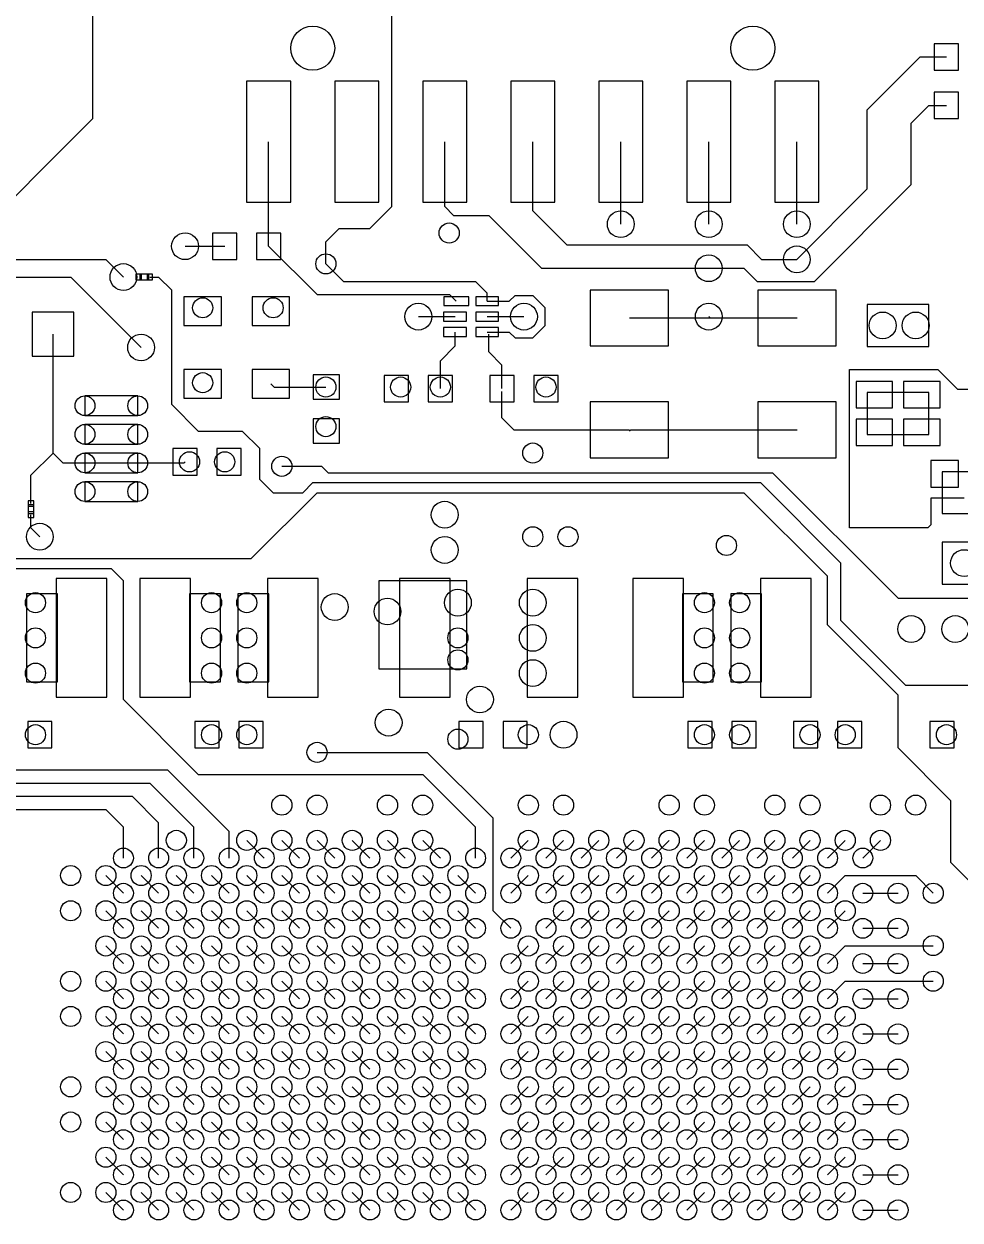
# Model space of a CAD drawing. Extents: x 1 to 15.9, y 0.4 to 4.
# Drawn here: x 3.179 to 4.016, y 2.011 to 3.081 of the extents above; entities that cross this region are included whole.
import ezdxf

# ---------------------------------------------------------------- set-up
doc = ezdxf.new("R2010")
doc.units = 0
doc.layers.get('0').update_dxf_attribs({"linetype": 'CONTINUOUS'})
doc.layers.add('gtl', color=1, linetype='CONTINUOUS')

# ---------------------------------------------------------------- blocks, each defined once
blk = doc.blocks.new('D15')
blk.add_lwpolyline([(-0.01085, -0.0118), (0.01085, -0.0118), (0.01085, 0.0118), (-0.01085, 0.0118)], close=True)
blk = doc.blocks.new('D18')
blk.add_lwpolyline([(-0.0118, -0.01085), (0.0118, -0.01085), (0.0118, 0.01085), (-0.0118, 0.01085)], close=True)
blk = doc.blocks.new('D19')
blk.add_lwpolyline([(-0.0197, -0.0187), (0.0197, -0.0187), (0.0197, 0.0187), (-0.0197, 0.0187)], close=True)
blk = doc.blocks.new('D20')
blk.add_lwpolyline([(-0.02755, -0.0187), (0.02755, -0.0187), (0.02755, 0.0187), (-0.02755, 0.0187)], close=True)
blk = doc.blocks.new('D29')
blk.add_lwpolyline([(-0.02265, -0.05315), (0.02265, -0.05315), (0.02265, 0.05315), (-0.02265, 0.05315)], close=True)
blk = doc.blocks.new('D30')
blk.add_lwpolyline([(0.0236, 0.0088), (-0.0236, 0.0088), (-0.0236, -0.0088), (0.0236, -0.0088)], close=True)
for centre in [(-0.0236, 0), (0.0236, 0)]:
    blk.add_circle(centre, 0.00885)
blk = doc.blocks.new('D31')
blk.add_lwpolyline([(-0.0112, -0.00395), (0.0112, -0.00395), (0.0112, 0.00395), (-0.0112, 0.00395)], close=True)
blk = doc.blocks.new('D32')
blk.add_lwpolyline([(-0.01025, -0.00395), (0.01025, -0.00395), (0.01025, 0.00395), (-0.01025, 0.00395)], close=True)
blk = doc.blocks.new('D33')
blk.add_lwpolyline([(-0.0187, -0.0197), (0.0187, -0.0197), (0.0187, 0.0197), (-0.0187, 0.0197)], close=True)
blk = doc.blocks.new('D55')
blk.add_lwpolyline([(-0.0197, -0.05415), (0.0197, -0.05415), (0.0197, 0.05415), (-0.0197, 0.05415)], close=True)
blk = doc.blocks.new('D57')
blk.add_lwpolyline([(-0.03505, -0.025), (0.03505, -0.025), (0.03505, 0.025), (-0.03505, 0.025)], close=True)
blk = doc.blocks.new('D58')
blk.add_lwpolyline([(-0.01675, -0.0128), (0.01675, -0.0128), (0.01675, 0.0128), (-0.01675, 0.0128)], close=True)
blk = doc.blocks.new('D59')
blk.add_circle((0, 0), 0.00885)
blk = doc.blocks.new('D69')
blk.add_lwpolyline([(-0.0025, -0.0025), (0.0025, -0.0025), (0.0025, 0.0025), (-0.0025, 0.0025)], close=True)
blk = doc.blocks.new('D70')
blk.add_lwpolyline([(-0.0025, -0.0025), (0.0025, -0.0025), (0.0025, 0.0025), (-0.0025, 0.0025)], close=True)
blk = doc.blocks.new('D88')
blk.add_lwpolyline([(-0.0138, -0.03935), (0.0138, -0.03935), (0.0138, 0.03935), (-0.0138, 0.03935)], close=True)
blk = doc.blocks.new('D89')
blk.add_lwpolyline([(-0.0138, -0.03935), (0.0138, -0.03935), (0.0138, 0.03935), (-0.0138, 0.03935)], close=True)
blk = doc.blocks.new('D90')
blk.add_lwpolyline([(-0.03935, -0.03935), (0.03935, -0.03935), (0.03935, 0.03935), (-0.03935, 0.03935)], close=True)
blk = doc.blocks.new('D107')
blk.add_lwpolyline([(-0.00395, -0.0025), (0.00395, -0.0025), (0.00395, 0.0025), (-0.00395, 0.0025)], close=True)
blk = doc.blocks.new('D108')
blk.add_lwpolyline([(-0.0025, -0.00395), (0.0025, -0.00395), (0.0025, 0.00395), (-0.0025, 0.00395)], close=True)
blk = doc.blocks.new('D114')
blk.add_circle((0, 0), 0.0197)
blk = doc.blocks.new('D120')
blk.add_circle((0, 0), 0.012)
blk = doc.blocks.new('D121')
blk.add_circle((0, 0), 0.009)

msp = doc.modelspace()

# ---------------------------------------------------------------- linework, layer by layer
at = {"layer": 'gtl', "color": 1}
for points in [[(2.7795, 2.8819), (3.126, 2.8819), (3.2402, 2.9961), (3.2402, 3.149), (3.3746, 3.2835), (3.4409, 3.2835), (3.5079, 3.2165)], [(3.5079, 2.9173), (3.5079, 3.2165)], [(3.8701, 2.8701), (3.9331, 2.9331), (3.9331, 3.0039), (3.9803, 3.0512)], [(3.9803, 3.0512), (4.0039, 3.0512)], [(3.7913, 2.8622), (3.8228, 2.8622), (3.8346, 2.8504), (3.8858, 2.8504), (3.9724, 2.937), (3.9724, 2.9921), (3.9882, 3.0079), (4.0039, 3.0079)], [(3.3976, 2.8819), (3.3976, 2.9754)], [(3.5551, 2.9173), (3.5551, 2.9754)], [(3.6339, 2.9134), (3.6339, 2.9754)], [(3.7126, 2.9016), (3.7126, 2.9754)], [(3.7913, 2.9016), (3.7913, 2.9754)], [(3.8701, 2.9016), (3.8701, 2.9754)], [(3.4882, 2.8976), (3.5079, 2.9173)], [(3.5551, 2.9173), (3.563, 2.9094)], [(3.6339, 2.9134), (3.6642, 2.8831)], [(3.563, 2.9094), (3.5945, 2.9094)], [(3.5945, 2.9094), (3.6417, 2.8622)], [(3.4488, 2.8858), (3.4606, 2.8976)], [(3.4606, 2.8976), (3.4882, 2.8976)], [(3.3228, 2.8819), (3.3583, 2.8819)], [(3.3976, 2.8819), (3.3976, 2.8819)], [(3.3976, 2.8819), (3.4409, 2.8386)], [(3.4488, 2.8661), (3.4488, 2.8858)], [(3.6642, 2.8831), (3.8256, 2.8831)], [(3.8256, 2.8831), (3.8386, 2.8701), (3.8701, 2.8701)], [(3.0787, 2.8701), (3.252, 2.8701)], [(3.252, 2.8701), (3.2677, 2.8543)], [(3.4488, 2.8661), (3.4646, 2.8504)], [(3.6417, 2.8622), (3.7913, 2.8622)], [(3.0951, 2.8543), (3.2205, 2.8543)], [(3.2205, 2.8543), (3.2835, 2.7913)], [(3.2913, 2.8543), (3.2992, 2.8543)], [(3.2992, 2.8543), (3.311, 2.8425)], [(3.4646, 2.8504), (3.5827, 2.8504)], [(3.5827, 2.8504), (3.5931, 2.84)], [(3.311, 2.7402), (3.311, 2.8425)], [(3.4409, 2.8386), (3.5594, 2.8386)], [(3.5594, 2.8386), (3.5654, 2.8327)], [(3.5931, 2.8327), (3.5931, 2.84)], [(3.6129, 2.8327), (3.6181, 2.8379)], [(3.6181, 2.8379), (3.6339, 2.8379)], [(3.6339, 2.8379), (3.645, 2.8268)], [(3.5931, 2.8327), (3.6129, 2.8327)], [(3.5931, 2.8051), (3.6129, 2.8051), (3.6181, 2.7999), (3.6339, 2.7999), (3.645, 2.811), (3.645, 2.8268)], [(3.5315, 2.8189), (3.5644, 2.8189)], [(3.5931, 2.8189), (3.626, 2.8189)], [(3.7203, 2.8177), (3.7925, 2.8177)], [(3.7913, 2.8189), (3.7925, 2.8177)], [(3.7925, 2.8177), (3.8703, 2.8177)], [(3.5512, 2.7795), (3.5644, 2.7927), (3.5644, 2.8051)], [(3.2047, 2.6969), (3.2047, 2.8031)], [(3.5945, 2.7874), (3.5945, 2.8031)], [(3.5945, 2.7874), (3.6063, 2.7756)], [(3.5512, 2.7559), (3.5512, 2.7795)], [(3.6063, 2.7545), (3.6063, 2.7756)], [(4.0197, 2.6564), (3.99, 2.6564), (3.99, 2.6327), (3.99, 2.6327), (3.99, 2.6327), (3.9872, 2.6299), (3.9173, 2.6299), (3.9173, 2.7717), (3.9961, 2.7717), (4.0138, 2.7539)], [(3.9556, 2.761), (3.9231, 2.761), (3.9231, 2.7373), (3.9556, 2.7373), (3.9556, 2.761)], [(3.9982, 2.761), (3.9656, 2.761), (3.9656, 2.7373), (3.9982, 2.7373), (3.9982, 2.761)], [(3.3996, 2.7589), (3.4026, 2.7559)], [(3.4026, 2.7559), (3.4488, 2.7559)], [(3.5512, 2.7545), (3.5512, 2.7559)], [(3.6063, 2.7283), (3.6063, 2.752)], [(4.0138, 2.7539), (4.0244, 2.7539)], [(3.311, 2.7402), (3.3346, 2.7165), (3.374, 2.7165), (3.3898, 2.7008)], [(3.6063, 2.7283), (3.6169, 2.7177)], [(3.9556, 2.7273), (3.9231, 2.7273), (3.9231, 2.7036), (3.9556, 2.7036), (3.9556, 2.7273)], [(3.9982, 2.7273), (3.9656, 2.7273), (3.9656, 2.7036), (3.9982, 2.7036), (3.9982, 2.7273)], [(3.6169, 2.7177), (3.7203, 2.7177)], [(3.7205, 2.7165), (3.7217, 2.7177)], [(3.7217, 2.7177), (3.8703, 2.7177)], [(3.185, 2.6772), (3.2047, 2.6969)], [(3.2047, 2.6969), (3.2136, 2.688), (3.2569, 2.688)], [(3.3898, 2.6732), (3.3898, 2.7008)], [(3.2569, 2.688), (3.3219, 2.688)], [(3.3219, 2.688), (3.3228, 2.689)], [(4.0147, 2.6901), (3.99, 2.6901), (3.99, 2.6664), (4.0147, 2.6664), (4.0147, 2.6901)], [(3.185, 2.6614), (3.185, 2.6772)], [(3.4094, 2.685), (3.4449, 2.685)], [(3.4449, 2.685), (3.4508, 2.6792)], [(3.4508, 2.6792), (3.8484, 2.6792)], [(3.8484, 2.6792), (3.9606, 2.5669)], [(3.3898, 2.6732), (3.4016, 2.6614)], [(3.4282, 2.6614), (3.4372, 2.6704)], [(3.4372, 2.6704), (3.8375, 2.6704)], [(3.8375, 2.6704), (3.9094, 2.5984)], [(3.185, 2.6517), (3.185, 2.6614)], [(3.3819, 2.6024), (3.4409, 2.6614)], [(3.4016, 2.6614), (3.4282, 2.6614)], [(3.4409, 2.6614), (3.8228, 2.6614)], [(3.8228, 2.6614), (3.8976, 2.5866)], [(3.9606, 2.5669), (4.0551, 2.5669), (4.0846, 2.5965), (4.0846, 2.6554)], [(3.185, 2.6299), (3.185, 2.6417)], [(3.185, 2.6299), (3.1929, 2.622)], [(3.0551, 2.6024), (3.3819, 2.6024)], [(3.0442, 2.5936), (3.2568, 2.5936)], [(3.2568, 2.5936), (3.2677, 2.5827)], [(3.9094, 2.5472), (3.9094, 2.5984)], [(3.2677, 2.4764), (3.2677, 2.5827)], [(3.8976, 2.5433), (3.8976, 2.5866)], [(3.9094, 2.5472), (3.9674, 2.4893), (4.1862, 2.4893), (4.1968, 2.5)], [(3.8976, 2.5433), (3.9606, 2.4803)], [(3.2677, 2.4764), (3.3346, 2.4094)], [(3.9606, 2.4331), (3.9606, 2.4803)], [(3.0551, 2.4488), (3.1024, 2.4016), (3.2913, 2.4016)], [(3.4409, 2.4291), (3.5394, 2.4291)], [(3.5394, 2.4291), (3.5984, 2.3701)], [(3.9606, 2.4331), (4.0079, 2.3858)], [(3.1063, 2.4134), (3.3071, 2.4134)], [(3.3071, 2.4134), (3.3622, 2.3583)], [(3.3346, 2.4094), (3.5354, 2.4094)], [(3.5354, 2.4094), (3.5827, 2.3622)], [(3.2913, 2.4016), (3.3307, 2.3622)], [(3.0984, 2.3898), (3.2756, 2.3898)], [(3.2756, 2.3898), (3.2992, 2.3661)], [(3.0945, 2.378), (3.252, 2.378)], [(3.252, 2.378), (3.2677, 2.3622)], [(4.0079, 2.3307), (4.0079, 2.3858)], [(3.2992, 2.3346), (3.2992, 2.3661)], [(3.5984, 2.2874), (3.5984, 2.3701)], [(3.2677, 2.3346), (3.2677, 2.3622)], [(3.3307, 2.3346), (3.3307, 2.3622)], [(3.3622, 2.3346), (3.3622, 2.3583)], [(3.5827, 2.3346), (3.5827, 2.3622)], [(3.378, 2.3504), (3.3937, 2.3346)], [(3.4094, 2.3504), (3.4252, 2.3346)], [(3.4409, 2.3504), (3.4567, 2.3346)], [(3.4724, 2.3504), (3.4882, 2.3346)], [(3.5039, 2.3504), (3.5197, 2.3346)], [(3.5354, 2.3504), (3.5512, 2.3346)], [(3.6142, 2.3346), (3.6299, 2.3504)], [(3.6457, 2.3346), (3.6614, 2.3504)], [(3.6772, 2.3346), (3.6929, 2.3504)], [(3.7087, 2.3346), (3.7244, 2.3504)], [(3.7402, 2.3346), (3.7559, 2.3504)], [(3.7717, 2.3346), (3.7874, 2.3504)], [(3.8031, 2.3346), (3.8189, 2.3504)], [(3.8346, 2.3346), (3.8504, 2.3504)], [(3.8661, 2.3346), (3.8819, 2.3504)], [(3.8976, 2.3346), (3.9134, 2.3504)], [(3.9291, 2.3346), (3.9449, 2.3504)], [(4.0079, 2.3307), (4.0551, 2.2835)], [(3.252, 2.3189), (3.2677, 2.3031)], [(3.2835, 2.3189), (3.2992, 2.3031)], [(3.315, 2.3189), (3.3307, 2.3031)], [(3.3465, 2.3189), (3.3622, 2.3031)], [(3.378, 2.3189), (3.3937, 2.3031)], [(3.4094, 2.3189), (3.4252, 2.3031)], [(3.4409, 2.3189), (3.4567, 2.3031)], [(3.4724, 2.3189), (3.4882, 2.3031)], [(3.5039, 2.3189), (3.5197, 2.3031)], [(3.5354, 2.3189), (3.5512, 2.3031)], [(3.5669, 2.3189), (3.5827, 2.3031)], [(3.6142, 2.3031), (3.6299, 2.3189)], [(3.6457, 2.3031), (3.6614, 2.3189)], [(3.6772, 2.3031), (3.6929, 2.3189)], [(3.7087, 2.3031), (3.7244, 2.3189)], [(3.7402, 2.3031), (3.7559, 2.3189)], [(3.7717, 2.3031), (3.7874, 2.3189)], [(3.8031, 2.3031), (3.8189, 2.3189)], [(3.8346, 2.3031), (3.8504, 2.3189)], [(3.8661, 2.3031), (3.8819, 2.3189)], [(3.8976, 2.3031), (3.9134, 2.3189), (3.9764, 2.3189), (3.9921, 2.3031)], [(3.9291, 2.3031), (3.9606, 2.3031)], [(3.9606, 2.3031), (3.9606, 2.3031)], [(3.252, 2.2874), (3.2677, 2.2717)], [(3.2835, 2.2874), (3.2992, 2.2717)], [(3.315, 2.2874), (3.3307, 2.2717)], [(3.3465, 2.2874), (3.3622, 2.2717)], [(3.378, 2.2874), (3.3937, 2.2717)], [(3.4094, 2.2874), (3.4252, 2.2717)], [(3.4409, 2.2874), (3.4567, 2.2717)], [(3.4724, 2.2874), (3.4882, 2.2717)], [(3.5039, 2.2874), (3.5197, 2.2717)], [(3.5354, 2.2874), (3.5512, 2.2717)], [(3.5669, 2.2874), (3.5827, 2.2717)], [(3.5984, 2.2874), (3.6142, 2.2717)], [(3.6457, 2.2717), (3.6614, 2.2874)], [(3.6772, 2.2717), (3.6929, 2.2874)], [(3.7087, 2.2717), (3.7244, 2.2874)], [(3.7402, 2.2717), (3.7559, 2.2874)], [(3.7717, 2.2717), (3.7874, 2.2874)], [(3.8031, 2.2717), (3.8189, 2.2874)], [(3.8346, 2.2717), (3.8504, 2.2874)], [(3.8661, 2.2717), (3.8819, 2.2874)], [(3.8976, 2.2717), (3.9134, 2.2874)], [(3.9291, 2.2717), (3.9291, 2.2717)], [(3.9291, 2.2717), (3.9606, 2.2717)], [(3.252, 2.2559), (3.2677, 2.2402)], [(3.2835, 2.2559), (3.2992, 2.2402)], [(3.315, 2.2559), (3.3307, 2.2402)], [(3.3465, 2.2559), (3.3622, 2.2402)], [(3.378, 2.2559), (3.3937, 2.2402)], [(3.4094, 2.2559), (3.4252, 2.2402)], [(3.4409, 2.2559), (3.4567, 2.2402)], [(3.4724, 2.2559), (3.4882, 2.2402)], [(3.5039, 2.2559), (3.5197, 2.2402)], [(3.5354, 2.2559), (3.5512, 2.2402)], [(3.5669, 2.2559), (3.5827, 2.2402)], [(3.6142, 2.2402), (3.6299, 2.2559)], [(3.6457, 2.2402), (3.6614, 2.2559)], [(3.6772, 2.2402), (3.6929, 2.2559)], [(3.7087, 2.2402), (3.7244, 2.2559)], [(3.7402, 2.2402), (3.7559, 2.2559)], [(3.7717, 2.2402), (3.7874, 2.2559)], [(3.8031, 2.2402), (3.8189, 2.2559)], [(3.8346, 2.2402), (3.8504, 2.2559)], [(3.8661, 2.2402), (3.8819, 2.2559)], [(3.8976, 2.2402), (3.9134, 2.2559)], [(3.9134, 2.2559), (3.9921, 2.2559)], [(3.9291, 2.2402), (3.9606, 2.2402)], [(3.252, 2.2244), (3.2677, 2.2087)], [(3.2835, 2.2244), (3.2992, 2.2087)], [(3.315, 2.2244), (3.3307, 2.2087)], [(3.3465, 2.2244), (3.3622, 2.2087)], [(3.378, 2.2244), (3.3937, 2.2087)], [(3.4094, 2.2244), (3.4252, 2.2087)], [(3.4409, 2.2244), (3.4567, 2.2087)], [(3.4724, 2.2244), (3.4882, 2.2087)], [(3.5039, 2.2244), (3.5197, 2.2087)], [(3.5354, 2.2244), (3.5512, 2.2087)], [(3.5669, 2.2244), (3.5827, 2.2087)], [(3.6142, 2.2087), (3.6299, 2.2244)], [(3.6457, 2.2087), (3.6614, 2.2244)], [(3.6772, 2.2087), (3.6929, 2.2244)], [(3.7087, 2.2087), (3.7244, 2.2244)], [(3.7402, 2.2087), (3.7559, 2.2244)], [(3.7717, 2.2087), (3.7874, 2.2244)], [(3.8031, 2.2087), (3.8189, 2.2244)], [(3.8346, 2.2087), (3.8504, 2.2244)], [(3.8661, 2.2087), (3.8819, 2.2244)], [(3.8976, 2.2087), (3.9134, 2.2244)], [(3.9134, 2.2244), (3.9921, 2.2244)], [(3.9291, 2.2087), (3.9606, 2.2087)], [(3.9291, 2.2087), (3.9291, 2.2087)], [(3.252, 2.1929), (3.2677, 2.1772)], [(3.2835, 2.1929), (3.2992, 2.1772)], [(3.315, 2.1929), (3.3307, 2.1772)], [(3.3465, 2.1929), (3.3622, 2.1772)], [(3.378, 2.1929), (3.3937, 2.1772)], [(3.4094, 2.1929), (3.4252, 2.1772)], [(3.4409, 2.1929), (3.4567, 2.1772)], [(3.4724, 2.1929), (3.4882, 2.1772)], [(3.5039, 2.1929), (3.5197, 2.1772)], [(3.5354, 2.1929), (3.5512, 2.1772)], [(3.5669, 2.1929), (3.5827, 2.1772)], [(3.6142, 2.1772), (3.6299, 2.1929)], [(3.6457, 2.1772), (3.6614, 2.1929)], [(3.6772, 2.1772), (3.6929, 2.1929)], [(3.7087, 2.1772), (3.7244, 2.1929)], [(3.7402, 2.1772), (3.7559, 2.1929)], [(3.7717, 2.1772), (3.7874, 2.1929)], [(3.8031, 2.1772), (3.8189, 2.1929)], [(3.8346, 2.1772), (3.8504, 2.1929)], [(3.8661, 2.1772), (3.8819, 2.1929)], [(3.8976, 2.1772), (3.9134, 2.1929)], [(3.9291, 2.1772), (3.9606, 2.1772)], [(3.252, 2.1614), (3.2677, 2.1457)], [(3.2835, 2.1614), (3.2992, 2.1457)], [(3.315, 2.1614), (3.3307, 2.1457)], [(3.3465, 2.1614), (3.3622, 2.1457)], [(3.378, 2.1614), (3.3937, 2.1457)], [(3.4094, 2.1614), (3.4252, 2.1457)], [(3.4409, 2.1614), (3.4567, 2.1457)], [(3.4724, 2.1614), (3.4882, 2.1457)], [(3.5039, 2.1614), (3.5197, 2.1457)], [(3.5354, 2.1614), (3.5512, 2.1457)], [(3.5669, 2.1614), (3.5669, 2.1614)], [(3.5669, 2.1614), (3.5827, 2.1457)], [(3.6142, 2.1457), (3.6299, 2.1614)], [(3.6457, 2.1457), (3.6614, 2.1614)], [(3.6772, 2.1457), (3.6929, 2.1614)], [(3.7087, 2.1457), (3.7244, 2.1614)], [(3.7402, 2.1457), (3.7559, 2.1614)], [(3.7717, 2.1457), (3.7874, 2.1614)], [(3.8031, 2.1457), (3.8189, 2.1614)], [(3.8346, 2.1457), (3.8504, 2.1614)], [(3.8661, 2.1457), (3.8819, 2.1614)], [(3.8976, 2.1457), (3.9134, 2.1614)], [(3.9291, 2.1457), (3.9606, 2.1457)], [(3.9291, 2.1457), (3.9291, 2.1457)], [(3.252, 2.1299), (3.2677, 2.1142)], [(3.2835, 2.1299), (3.2992, 2.1142)], [(3.315, 2.1299), (3.3307, 2.1142)], [(3.3465, 2.1299), (3.3622, 2.1142)], [(3.378, 2.1299), (3.3937, 2.1142)], [(3.4094, 2.1299), (3.4252, 2.1142)], [(3.4409, 2.1299), (3.4567, 2.1142)], [(3.4724, 2.1299), (3.4882, 2.1142)], [(3.5039, 2.1299), (3.5197, 2.1142)], [(3.5354, 2.1299), (3.5512, 2.1142)], [(3.5669, 2.1299), (3.5827, 2.1142)], [(3.6142, 2.1142), (3.6299, 2.1299)], [(3.6457, 2.1142), (3.6614, 2.1299)], [(3.6772, 2.1142), (3.6929, 2.1299)], [(3.7087, 2.1142), (3.7244, 2.1299)], [(3.7402, 2.1142), (3.7559, 2.1299)], [(3.7717, 2.1142), (3.7874, 2.1299)], [(3.8031, 2.1142), (3.8189, 2.1299)], [(3.8346, 2.1142), (3.8504, 2.1299)], [(3.8661, 2.1142), (3.8819, 2.1299)], [(3.8976, 2.1142), (3.9134, 2.1299)], [(3.4252, 2.1142), (3.4252, 2.1142)], [(3.5827, 2.1142), (3.5827, 2.1142)], [(3.9291, 2.1142), (3.9606, 2.1142)], [(3.9291, 2.1142), (3.9291, 2.1142)], [(3.252, 2.0984), (3.2677, 2.0827)], [(3.2835, 2.0984), (3.2992, 2.0827)], [(3.315, 2.0984), (3.3307, 2.0827)], [(3.3465, 2.0984), (3.3622, 2.0827)], [(3.378, 2.0984), (3.3937, 2.0827)], [(3.4094, 2.0984), (3.4252, 2.0827)], [(3.4409, 2.0984), (3.4567, 2.0827)], [(3.4724, 2.0984), (3.4882, 2.0827)], [(3.5039, 2.0984), (3.5197, 2.0827)], [(3.5354, 2.0984), (3.5512, 2.0827)], [(3.5669, 2.0984), (3.5827, 2.0827)], [(3.6142, 2.0827), (3.6299, 2.0984)], [(3.6457, 2.0827), (3.6614, 2.0984)], [(3.6772, 2.0827), (3.6929, 2.0984)], [(3.7087, 2.0827), (3.7244, 2.0984)], [(3.7402, 2.0827), (3.7559, 2.0984)], [(3.7717, 2.0827), (3.7874, 2.0984)], [(3.8031, 2.0827), (3.8189, 2.0984)], [(3.8346, 2.0827), (3.8504, 2.0984)], [(3.8661, 2.0827), (3.8819, 2.0984)], [(3.8976, 2.0827), (3.9134, 2.0984)], [(3.5827, 2.0827), (3.5827, 2.0827)], [(3.9291, 2.0827), (3.9606, 2.0827)], [(3.9291, 2.0827), (3.9291, 2.0827)], [(3.252, 2.0669), (3.2677, 2.0512)], [(3.2835, 2.0669), (3.2992, 2.0512)], [(3.315, 2.0669), (3.3307, 2.0512)], [(3.3465, 2.0669), (3.3622, 2.0512)], [(3.378, 2.0669), (3.3937, 2.0512)], [(3.4094, 2.0669), (3.4252, 2.0512)], [(3.4409, 2.0669), (3.4567, 2.0512)], [(3.4724, 2.0669), (3.4882, 2.0512)], [(3.5039, 2.0669), (3.5197, 2.0512)], [(3.5354, 2.0669), (3.5512, 2.0512)], [(3.5669, 2.0669), (3.5827, 2.0512)], [(3.6142, 2.0512), (3.6299, 2.0669)], [(3.6457, 2.0512), (3.6614, 2.0669)], [(3.6772, 2.0512), (3.6929, 2.0669)], [(3.7087, 2.0512), (3.7244, 2.0669)], [(3.7402, 2.0512), (3.7559, 2.0669)], [(3.7717, 2.0512), (3.7874, 2.0669)], [(3.8031, 2.0512), (3.8189, 2.0669)], [(3.8346, 2.0512), (3.8504, 2.0669)], [(3.8661, 2.0512), (3.8819, 2.0669)], [(3.8976, 2.0512), (3.9134, 2.0669)], [(3.9291, 2.0512), (3.9291, 2.0512)], [(3.9291, 2.0512), (3.9606, 2.0512)], [(3.252, 2.0354), (3.2677, 2.0197)], [(3.2835, 2.0354), (3.2992, 2.0197)], [(3.315, 2.0354), (3.3307, 2.0197)], [(3.3465, 2.0354), (3.3622, 2.0197)], [(3.378, 2.0354), (3.3937, 2.0197)], [(3.4094, 2.0354), (3.4252, 2.0197)], [(3.4409, 2.0354), (3.4567, 2.0197)], [(3.4724, 2.0354), (3.4882, 2.0197)], [(3.5039, 2.0354), (3.5197, 2.0197)], [(3.5354, 2.0354), (3.5512, 2.0197)], [(3.5669, 2.0354), (3.5827, 2.0197)], [(3.6142, 2.0197), (3.6299, 2.0354)], [(3.6457, 2.0197), (3.6614, 2.0354)], [(3.6772, 2.0197), (3.6929, 2.0354)], [(3.7087, 2.0197), (3.7244, 2.0354)], [(3.7402, 2.0197), (3.7559, 2.0354)], [(3.7717, 2.0197), (3.7874, 2.0354)], [(3.8031, 2.0197), (3.8189, 2.0354)], [(3.8346, 2.0197), (3.8504, 2.0354)], [(3.8661, 2.0197), (3.8819, 2.0354)], [(3.8976, 2.0197), (3.9134, 2.0354)], [(3.4567, 2.0197), (3.4567, 2.0197)], [(3.4567, 2.0197), (3.4567, 2.0197)], [(3.4882, 2.0197), (3.4882, 2.0197)], [(3.9291, 2.0197), (3.9606, 2.0197)], [(3.9291, 2.0197), (3.9291, 2.0197)]]:
    msp.add_lwpolyline(points, dxfattribs=at)

# ---------------------------------------------------------------- block references
at = {"layer": 'gtl'}
for name, p in [('D114', (3.437, 3.0591)), ('D114', (3.8307, 3.0591)), ('D15', (4.0039, 3.0512)), ('D55', (3.3976, 2.9754)), ('D55', (3.4764, 2.9754)), ('D55', (3.5551, 2.9754)), ('D55', (3.6339, 2.9754)), ('D55', (3.7126, 2.9754)), ('D55', (3.7913, 2.9754)), ('D55', (3.8701, 2.9754)), ('D15', (4.0039, 3.0079)), ('D120', (3.7126, 2.9016)), ('D120', (3.7913, 2.9016)), ('D120', (3.8701, 2.9016)), ('D121', (3.5591, 2.8937)), ('D120', (3.3228, 2.8819)), ('D15', (3.3583, 2.8819)), ('D15', (3.3976, 2.8819)), ('D120', (3.8701, 2.8701)), ('D121', (3.4488, 2.8661)), ('D120', (3.7913, 2.8622)), ('D120', (3.2677, 2.8543)), ('D69', (3.2813, 2.8543)), ('D107', (3.2864, 2.8543)), ('D69', (3.2913, 2.8543)), ('D58', (3.3386, 2.8238)), ('D121', (3.3386, 2.8268)), ('D58', (3.3996, 2.8238)), ('D121', (3.4016, 2.8268)), ('D31', (3.5654, 2.8327)), ('D32', (3.5931, 2.8327)), ('D57', (3.7203, 2.8177)), ('D57', (3.8703, 2.8177)), ('D120', (3.5315, 2.8189)), ('D120', (3.626, 2.8189)), ('D120', (3.7913, 2.8189)), ('D20', (3.9606, 2.811)), ('D33', (3.2047, 2.8031)), ('D32', (3.5644, 2.8189)), ('D32', (3.5931, 2.8189)), ('D120', (3.9469, 2.811)), ('D120', (3.9764, 2.811)), ('D32', (3.5644, 2.8051)), ('D32', (3.5931, 2.8051)), ('D120', (3.2835, 2.7913)), ('D58', (3.3386, 2.7589)), ('D58', (3.3996, 2.7589)), ('D121', (3.3386, 2.7598)), ('D18', (3.4491, 2.756)), ('D121', (3.4488, 2.7559)), ('D15', (3.5118, 2.7545)), ('D121', (3.5157, 2.7559)), ('D15', (3.5512, 2.7545)), ('D121', (3.5512, 2.7559)), ('D15', (3.6063, 2.7545)), ('D15', (3.6457, 2.7545)), ('D121', (3.6457, 2.7559)), ('D20', (3.9606, 2.7323)), ('D30', (3.2569, 2.7392)), ('D57', (3.7203, 2.7177)), ('D57', (3.8703, 2.7177)), ('D121', (3.4488, 2.7205)), ('D30', (3.2569, 2.7136)), ('D18', (3.4491, 2.7167)), ('D30', (3.2569, 2.688)), ('D15', (3.3228, 2.689)), ('D121', (3.3268, 2.689)), ('D121', (3.3583, 2.689)), ('D15', (3.3622, 2.689)), ('D121', (3.6339, 2.6969)), ('D121', (3.4094, 2.685)), ('D19', (4.0197, 2.6614)), ('D30', (3.2569, 2.6624)), ('D70', (3.185, 2.6517)), ('D108', (3.185, 2.6467)), ('D70', (3.185, 2.6417)), ('D120', (3.5551, 2.6417)), ('D120', (3.1929, 2.622)), ('D120', (3.5551, 2.6102)), ('D121', (3.6339, 2.622)), ('D121', (3.6654, 2.622)), ('D121', (3.8071, 2.6142)), ('D19', (4.0197, 2.5984)), ('D120', (4.0197, 2.5984)), ('D29', (3.2303, 2.5315)), ('D29', (3.3051, 2.5315)), ('D29', (3.4193, 2.5315)), ('D90', (3.5354, 2.5433)), ('D29', (3.5374, 2.5315)), ('D29', (3.6516, 2.5315)), ('D29', (3.7461, 2.5315)), ('D29', (3.8602, 2.5315)), ('D121', (3.189, 2.563)), ('D88', (3.1949, 2.5315)), ('D88', (3.3406, 2.5315)), ('D121', (3.3465, 2.563)), ('D121', (3.378, 2.563)), ('D89', (3.3839, 2.5315)), ('D120', (3.4567, 2.5591)), ('D120', (3.5669, 2.563)), ('D120', (3.6339, 2.563)), ('D89', (3.7815, 2.5315)), ('D121', (3.7874, 2.563)), ('D121', (3.8189, 2.563)), ('D89', (3.8248, 2.5315)), ('D120', (3.5039, 2.5551)), ('D120', (3.9724, 2.5394)), ('D120', (4.0118, 2.5394)), ('D121', (3.189, 2.5315)), ('D121', (3.3465, 2.5315)), ('D121', (3.378, 2.5315)), ('D121', (3.5669, 2.5315)), ('D120', (3.6339, 2.5315)), ('D121', (3.7874, 2.5315)), ('D121', (3.8189, 2.5315)), ('D121', (3.5669, 2.5118)), ('D121', (3.189, 2.5)), ('D121', (3.3465, 2.5)), ('D121', (3.378, 2.5)), ('D120', (3.6339, 2.5)), ('D121', (3.7874, 2.5)), ('D121', (3.8189, 2.5)), ('D120', (3.5866, 2.4764)), ('D120', (3.5049, 2.4557)), ('D121', (3.189, 2.4449)), ('D15', (3.1929, 2.4449)), ('D15', (3.3425, 2.4449)), ('D121', (3.3465, 2.4449)), ('D121', (3.378, 2.4449)), ('D15', (3.3819, 2.4449)), ('D15', (3.5787, 2.4449)), ('D15', (3.6181, 2.4449)), ('D121', (3.6299, 2.4449)), ('D120', (3.6614, 2.4449)), ('D15', (3.7835, 2.4449)), ('D121', (3.7874, 2.4449)), ('D121', (3.8189, 2.4449)), ('D15', (3.8228, 2.4449)), ('D15', (3.878, 2.4449)), ('D121', (3.8819, 2.4449)), ('D121', (3.9134, 2.4449)), ('D15', (3.9173, 2.4449)), ('D15', (4, 2.4449)), ('D121', (4.0039, 2.4449)), ('D121', (3.5669, 2.4409)), ('D121', (3.4409, 2.4291)), ('D121', (3.4094, 2.3819)), ('D121', (3.4409, 2.3819)), ('D121', (3.5039, 2.3819)), ('D121', (3.5354, 2.3819)), ('D121', (3.6299, 2.3819)), ('D121', (3.6614, 2.3819)), ('D121', (3.7559, 2.3819)), ('D121', (3.7874, 2.3819)), ('D121', (3.8504, 2.3819)), ('D121', (3.8819, 2.3819)), ('D121', (3.9449, 2.3819)), ('D121', (3.9764, 2.3819)), ('D121', (3.315, 2.3504)), ('D121', (3.378, 2.3504)), ('D121', (3.4094, 2.3504)), ('D121', (3.4409, 2.3504)), ('D121', (3.4724, 2.3504)), ('D121', (3.5039, 2.3504)), ('D121', (3.5354, 2.3504)), ('D121', (3.6299, 2.3504)), ('D121', (3.6614, 2.3504)), ('D121', (3.6929, 2.3504)), ('D121', (3.7244, 2.3504)), ('D121', (3.7559, 2.3504)), ('D121', (3.7874, 2.3504)), ('D121', (3.8189, 2.3504)), ('D121', (3.8504, 2.3504)), ('D121', (3.8819, 2.3504)), ('D121', (3.9134, 2.3504)), ('D121', (3.9449, 2.3504)), ('D59', (3.2677, 2.3346)), ('D59', (3.2992, 2.3346)), ('D59', (3.3307, 2.3346)), ('D59', (3.3622, 2.3346)), ('D59', (3.3937, 2.3346)), ('D59', (3.4252, 2.3346)), ('D59', (3.4567, 2.3346)), ('D59', (3.4882, 2.3346)), ('D59', (3.5197, 2.3346)), ('D59', (3.5512, 2.3346)), ('D59', (3.5827, 2.3346)), ('D59', (3.6142, 2.3346)), ('D59', (3.6457, 2.3346)), ('D59', (3.6772, 2.3346)), ('D59', (3.7087, 2.3346)), ('D59', (3.7402, 2.3346)), ('D59', (3.7717, 2.3346)), ('D59', (3.8031, 2.3346)), ('D59', (3.8346, 2.3346)), ('D59', (3.8661, 2.3346)), ('D59', (3.8976, 2.3346)), ('D59', (3.9291, 2.3346)), ('D121', (3.2205, 2.3189)), ('D121', (3.252, 2.3189)), ('D121', (3.2835, 2.3189)), ('D121', (3.315, 2.3189)), ('D121', (3.3465, 2.3189)), ('D121', (3.378, 2.3189)), ('D121', (3.4094, 2.3189)), ('D121', (3.4409, 2.3189)), ('D121', (3.4724, 2.3189)), ('D121', (3.5039, 2.3189)), ('D121', (3.5354, 2.3189)), ('D121', (3.5669, 2.3189)), ('D121', (3.6299, 2.3189)), ('D121', (3.6614, 2.3189)), ('D121', (3.6929, 2.3189)), ('D121', (3.7244, 2.3189)), ('D121', (3.7559, 2.3189)), ('D121', (3.7874, 2.3189)), ('D121', (3.8189, 2.3189)), ('D121', (3.8504, 2.3189)), ('D121', (3.8819, 2.3189)), ('D59', (3.2677, 2.3031)), ('D59', (3.2992, 2.3031)), ('D59', (3.3307, 2.3031)), ('D59', (3.3622, 2.3031)), ('D59', (3.3937, 2.3031)), ('D59', (3.4252, 2.3031)), ('D59', (3.4567, 2.3031)), ('D59', (3.4882, 2.3031)), ('D59', (3.5197, 2.3031)), ('D59', (3.5512, 2.3031)), ('D59', (3.5827, 2.3031)), ('D59', (3.6142, 2.3031)), ('D59', (3.6457, 2.3031)), ('D59', (3.6772, 2.3031)), ('D59', (3.7087, 2.3031)), ('D59', (3.7402, 2.3031)), ('D59', (3.7717, 2.3031)), ('D59', (3.8031, 2.3031)), ('D59', (3.8346, 2.3031)), ('D59', (3.8661, 2.3031)), ('D59', (3.8976, 2.3031)), ('D59', (3.9291, 2.3031)), ('D121', (3.9606, 2.3031)), ('D121', (3.9921, 2.3031)), ('D121', (3.2205, 2.2874)), ('D121', (3.252, 2.2874)), ('D121', (3.2835, 2.2874)), ('D121', (3.315, 2.2874)), ('D121', (3.3465, 2.2874)), ('D121', (3.378, 2.2874)), ('D121', (3.4094, 2.2874)), ('D121', (3.4409, 2.2874)), ('D121', (3.4724, 2.2874)), ('D121', (3.5039, 2.2874)), ('D121', (3.5354, 2.2874)), ('D121', (3.5669, 2.2874)), ('D121', (3.6614, 2.2874)), ('D121', (3.6929, 2.2874)), ('D121', (3.7244, 2.2874)), ('D121', (3.7559, 2.2874)), ('D121', (3.7874, 2.2874)), ('D121', (3.8189, 2.2874)), ('D121', (3.8504, 2.2874)), ('D121', (3.8819, 2.2874)), ('D121', (3.9134, 2.2874)), ('D59', (3.2677, 2.2717)), ('D59', (3.2992, 2.2717)), ('D59', (3.3307, 2.2717)), ('D59', (3.3622, 2.2717)), ('D59', (3.3937, 2.2717)), ('D59', (3.4252, 2.2717)), ('D59', (3.4567, 2.2717)), ('D59', (3.4882, 2.2717)), ('D59', (3.5197, 2.2717)), ('D59', (3.5512, 2.2717)), ('D59', (3.5827, 2.2717)), ('D59', (3.6142, 2.2717)), ('D59', (3.6457, 2.2717)), ('D59', (3.6772, 2.2717)), ('D59', (3.7087, 2.2717)), ('D59', (3.7402, 2.2717)), ('D59', (3.7717, 2.2717)), ('D59', (3.8031, 2.2717)), ('D59', (3.8346, 2.2717)), ('D59', (3.8661, 2.2717)), ('D59', (3.8976, 2.2717)), ('D59', (3.9291, 2.2717)), ('D121', (3.9606, 2.2717)), ('D121', (3.252, 2.2559)), ('D121', (3.2835, 2.2559)), ('D121', (3.315, 2.2559)), ('D121', (3.3465, 2.2559)), ('D121', (3.378, 2.2559)), ('D121', (3.4094, 2.2559)), ('D121', (3.4409, 2.2559)), ('D121', (3.4724, 2.2559)), ('D121', (3.5039, 2.2559)), ('D121', (3.5354, 2.2559)), ('D121', (3.5669, 2.2559)), ('D121', (3.6299, 2.2559)), ('D121', (3.6614, 2.2559)), ('D121', (3.6929, 2.2559)), ('D121', (3.7244, 2.2559)), ('D121', (3.7559, 2.2559)), ('D121', (3.7874, 2.2559)), ('D121', (3.8189, 2.2559)), ('D121', (3.8504, 2.2559)), ('D121', (3.8819, 2.2559)), ('D121', (3.9921, 2.2563)), ('D59', (3.2677, 2.2402)), ('D59', (3.2992, 2.2402)), ('D59', (3.3307, 2.2402)), ('D59', (3.3622, 2.2402)), ('D59', (3.3937, 2.2402)), ('D59', (3.4252, 2.2402)), ('D59', (3.4567, 2.2402)), ('D59', (3.4882, 2.2402)), ('D59', (3.5197, 2.2402)), ('D59', (3.5512, 2.2402)), ('D59', (3.5827, 2.2402)), ('D59', (3.6142, 2.2402)), ('D59', (3.6457, 2.2402)), ('D59', (3.6772, 2.2402)), ('D59', (3.7087, 2.2402)), ('D59', (3.7402, 2.2402)), ('D59', (3.7717, 2.2402)), ('D59', (3.8031, 2.2402)), ('D59', (3.8346, 2.2402)), ('D59', (3.8661, 2.2402)), ('D59', (3.8976, 2.2402)), ('D59', (3.9291, 2.2402)), ('D121', (3.9606, 2.2402)), ('D121', (3.2205, 2.2244)), ('D121', (3.252, 2.2244)), ('D121', (3.2835, 2.2244)), ('D121', (3.315, 2.2244)), ('D121', (3.3465, 2.2244)), ('D121', (3.378, 2.2244)), ('D121', (3.4094, 2.2244)), ('D121', (3.4409, 2.2244)), ('D121', (3.4724, 2.2244)), ('D121', (3.5039, 2.2244)), ('D121', (3.5354, 2.2244)), ('D121', (3.5669, 2.2244)), ('D121', (3.6299, 2.2244)), ('D121', (3.6614, 2.2244)), ('D121', (3.6929, 2.2244)), ('D121', (3.7244, 2.2244)), ('D121', (3.7559, 2.2244)), ('D121', (3.7874, 2.2244)), ('D121', (3.8189, 2.2244)), ('D121', (3.8504, 2.2244)), ('D121', (3.8819, 2.2244)), ('D121', (3.9921, 2.2244)), ('D59', (3.2677, 2.2087)), ('D59', (3.2992, 2.2087)), ('D59', (3.3307, 2.2087)), ('D59', (3.3622, 2.2087)), ('D59', (3.3937, 2.2087)), ('D59', (3.4252, 2.2087)), ('D59', (3.4567, 2.2087)), ('D59', (3.4882, 2.2087)), ('D59', (3.5197, 2.2087)), ('D59', (3.5512, 2.2087)), ('D59', (3.5827, 2.2087)), ('D59', (3.6142, 2.2087)), ('D59', (3.6457, 2.2087)), ('D59', (3.6772, 2.2087)), ('D59', (3.7087, 2.2087)), ('D59', (3.7402, 2.2087)), ('D59', (3.7717, 2.2087)), ('D59', (3.8031, 2.2087)), ('D59', (3.8346, 2.2087)), ('D59', (3.8661, 2.2087)), ('D59', (3.8976, 2.2087)), ('D59', (3.9291, 2.2087)), ('D121', (3.9606, 2.2087)), ('D121', (3.2205, 2.1929)), ('D121', (3.252, 2.1929)), ('D121', (3.2835, 2.1929)), ('D121', (3.315, 2.1929)), ('D121', (3.3465, 2.1929)), ('D121', (3.378, 2.1929)), ('D121', (3.4094, 2.1929)), ('D121', (3.4409, 2.1929)), ('D121', (3.4724, 2.1929)), ('D121', (3.5039, 2.1929)), ('D121', (3.5354, 2.1929)), ('D121', (3.5669, 2.1929)), ('D121', (3.6299, 2.1929)), ('D121', (3.6614, 2.1929)), ('D121', (3.6929, 2.1929)), ('D121', (3.7244, 2.1929)), ('D121', (3.7559, 2.1929)), ('D121', (3.7874, 2.1929)), ('D121', (3.8189, 2.1929)), ('D121', (3.8504, 2.1929)), ('D121', (3.8819, 2.1929)), ('D121', (3.9134, 2.1929)), ('D59', (3.2677, 2.1772)), ('D59', (3.2992, 2.1772)), ('D59', (3.3307, 2.1772)), ('D59', (3.3622, 2.1772)), ('D59', (3.3937, 2.1772)), ('D59', (3.4252, 2.1772)), ('D59', (3.4567, 2.1772)), ('D59', (3.4882, 2.1772)), ('D59', (3.5197, 2.1772)), ('D59', (3.5512, 2.1772)), ('D59', (3.5827, 2.1772)), ('D59', (3.6142, 2.1772)), ('D59', (3.6457, 2.1772)), ('D59', (3.6772, 2.1772)), ('D59', (3.7087, 2.1772)), ('D59', (3.7402, 2.1772)), ('D59', (3.7717, 2.1772)), ('D59', (3.8031, 2.1772)), ('D59', (3.8346, 2.1772)), ('D59', (3.8661, 2.1772)), ('D59', (3.8976, 2.1772)), ('D59', (3.9291, 2.1772)), ('D121', (3.9606, 2.1772)), ('D121', (3.252, 2.1614)), ('D121', (3.2835, 2.1614)), ('D121', (3.315, 2.1614)), ('D121', (3.3465, 2.1614)), ('D121', (3.378, 2.1614)), ('D121', (3.4094, 2.1614)), ('D121', (3.4409, 2.1614)), ('D121', (3.4724, 2.1614)), ('D121', (3.5039, 2.1614)), ('D121', (3.5354, 2.1614)), ('D121', (3.5669, 2.1614)), ('D121', (3.6299, 2.1614)), ('D121', (3.6614, 2.1614)), ('D121', (3.6929, 2.1614)), ('D121', (3.7244, 2.1614)), ('D121', (3.7559, 2.1614)), ('D121', (3.7874, 2.1614)), ('D121', (3.8189, 2.1614)), ('D121', (3.8504, 2.1614)), ('D121', (3.8819, 2.1614)), ('D121', (3.9134, 2.1614)), ('D59', (3.2677, 2.1457)), ('D59', (3.2992, 2.1457)), ('D59', (3.3307, 2.1457)), ('D59', (3.3622, 2.1457)), ('D59', (3.3937, 2.1457)), ('D59', (3.4252, 2.1457)), ('D59', (3.4567, 2.1457)), ('D59', (3.4882, 2.1457)), ('D59', (3.5197, 2.1457)), ('D59', (3.5512, 2.1457)), ('D59', (3.5827, 2.1457)), ('D59', (3.6142, 2.1457)), ('D59', (3.6457, 2.1457)), ('D59', (3.6772, 2.1457)), ('D59', (3.7087, 2.1457)), ('D59', (3.7402, 2.1457)), ('D59', (3.7717, 2.1457)), ('D59', (3.8031, 2.1457)), ('D59', (3.8346, 2.1457)), ('D59', (3.8661, 2.1457)), ('D59', (3.8976, 2.1457)), ('D59', (3.9291, 2.1457)), ('D121', (3.9606, 2.1457)), ('D121', (3.2205, 2.1299)), ('D121', (3.252, 2.1299)), ('D121', (3.2835, 2.1299)), ('D121', (3.315, 2.1299)), ('D121', (3.3465, 2.1299)), ('D121', (3.378, 2.1299)), ('D121', (3.4094, 2.1299)), ('D121', (3.4409, 2.1299)), ('D121', (3.4724, 2.1299)), ('D121', (3.5039, 2.1299)), ('D121', (3.5354, 2.1299)), ('D121', (3.5669, 2.1299)), ('D121', (3.6299, 2.1299)), ('D121', (3.6614, 2.1299)), ('D121', (3.6929, 2.1299)), ('D121', (3.7244, 2.1299)), ('D121', (3.7559, 2.1299)), ('D121', (3.7874, 2.1299)), ('D121', (3.8189, 2.1299)), ('D121', (3.8504, 2.1299)), ('D121', (3.8819, 2.1299)), ('D121', (3.9134, 2.1299)), ('D59', (3.2677, 2.1142)), ('D59', (3.2992, 2.1142)), ('D59', (3.3307, 2.1142)), ('D59', (3.3622, 2.1142)), ('D59', (3.3937, 2.1142)), ('D59', (3.4252, 2.1142)), ('D59', (3.4567, 2.1142)), ('D59', (3.4882, 2.1142)), ('D59', (3.5197, 2.1142)), ('D59', (3.5512, 2.1142)), ('D59', (3.5827, 2.1142)), ('D59', (3.6142, 2.1142)), ('D59', (3.6457, 2.1142)), ('D59', (3.6772, 2.1142)), ('D59', (3.7087, 2.1142)), ('D59', (3.7402, 2.1142)), ('D59', (3.7717, 2.1142)), ('D59', (3.8031, 2.1142)), ('D59', (3.8346, 2.1142)), ('D59', (3.8661, 2.1142)), ('D59', (3.8976, 2.1142)), ('D59', (3.9291, 2.1142)), ('D121', (3.9606, 2.1142)), ('D121', (3.2205, 2.0984)), ('D121', (3.252, 2.0984)), ('D121', (3.2835, 2.0984)), ('D121', (3.315, 2.0984)), ('D121', (3.3465, 2.0984)), ('D121', (3.378, 2.0984)), ('D121', (3.4094, 2.0984)), ('D121', (3.4409, 2.0984)), ('D121', (3.4724, 2.0984)), ('D121', (3.5039, 2.0984)), ('D121', (3.5354, 2.0984)), ('D121', (3.5669, 2.0984)), ('D121', (3.6299, 2.0984)), ('D121', (3.6614, 2.0984)), ('D121', (3.6929, 2.0984)), ('D121', (3.7244, 2.0984)), ('D121', (3.7559, 2.0984)), ('D121', (3.7874, 2.0984)), ('D121', (3.8189, 2.0984)), ('D121', (3.8504, 2.0984)), ('D121', (3.8819, 2.0984)), ('D121', (3.9134, 2.0984)), ('D59', (3.2677, 2.0827)), ('D59', (3.2992, 2.0827)), ('D59', (3.3307, 2.0827)), ('D59', (3.3622, 2.0827)), ('D59', (3.3937, 2.0827)), ('D59', (3.4252, 2.0827)), ('D59', (3.4567, 2.0827)), ('D59', (3.4882, 2.0827)), ('D59', (3.5197, 2.0827)), ('D59', (3.5512, 2.0827)), ('D59', (3.5827, 2.0827)), ('D59', (3.6142, 2.0827)), ('D59', (3.6457, 2.0827)), ('D59', (3.6772, 2.0827)), ('D59', (3.7087, 2.0827)), ('D59', (3.7402, 2.0827)), ('D59', (3.7717, 2.0827)), ('D59', (3.8031, 2.0827)), ('D59', (3.8346, 2.0827)), ('D59', (3.8661, 2.0827)), ('D59', (3.8976, 2.0827)), ('D59', (3.9291, 2.0827)), ('D121', (3.9606, 2.0827)), ('D121', (3.252, 2.0669)), ('D121', (3.2835, 2.0669)), ('D121', (3.315, 2.0669)), ('D121', (3.3465, 2.0669)), ('D121', (3.378, 2.0669)), ('D121', (3.4094, 2.0669)), ('D121', (3.4409, 2.0669)), ('D121', (3.4724, 2.0669)), ('D121', (3.5039, 2.0669)), ('D121', (3.5354, 2.0669)), ('D121', (3.5669, 2.0669)), ('D121', (3.6299, 2.0669)), ('D121', (3.6614, 2.0669)), ('D121', (3.6929, 2.0669)), ('D121', (3.7244, 2.0669)), ('D121', (3.7559, 2.0669)), ('D121', (3.7874, 2.0669)), ('D121', (3.8189, 2.0669)), ('D121', (3.8504, 2.0669)), ('D121', (3.8819, 2.0669)), ('D121', (3.9134, 2.0669)), ('D59', (3.2677, 2.0512)), ('D59', (3.2992, 2.0512)), ('D59', (3.3307, 2.0512)), ('D59', (3.3622, 2.0512)), ('D59', (3.3937, 2.0512)), ('D59', (3.4252, 2.0512)), ('D59', (3.4567, 2.0512)), ('D59', (3.4882, 2.0512)), ('D59', (3.5197, 2.0512)), ('D59', (3.5512, 2.0512)), ('D59', (3.5827, 2.0512)), ('D59', (3.6142, 2.0512)), ('D59', (3.6457, 2.0512)), ('D59', (3.6772, 2.0512)), ('D59', (3.7087, 2.0512)), ('D59', (3.7402, 2.0512)), ('D59', (3.7717, 2.0512)), ('D59', (3.8031, 2.0512)), ('D59', (3.8346, 2.0512)), ('D59', (3.8661, 2.0512)), ('D59', (3.8976, 2.0512)), ('D59', (3.9291, 2.0512)), ('D121', (3.9606, 2.0512)), ('D121', (3.2205, 2.0354)), ('D121', (3.252, 2.0354)), ('D121', (3.2835, 2.0354)), ('D121', (3.315, 2.0354)), ('D121', (3.3465, 2.0354)), ('D121', (3.378, 2.0354)), ('D121', (3.4094, 2.0354)), ('D121', (3.4409, 2.0354)), ('D121', (3.4724, 2.0354)), ('D121', (3.5039, 2.0354)), ('D121', (3.5354, 2.0354)), ('D121', (3.5669, 2.0354)), ('D121', (3.6299, 2.0354)), ('D121', (3.6614, 2.0354)), ('D121', (3.6929, 2.0354)), ('D121', (3.7244, 2.0354)), ('D121', (3.7559, 2.0354)), ('D121', (3.7874, 2.0354)), ('D121', (3.8189, 2.0354)), ('D121', (3.8504, 2.0354)), ('D121', (3.8819, 2.0354)), ('D121', (3.9134, 2.0354)), ('D59', (3.2677, 2.0197)), ('D59', (3.2992, 2.0197)), ('D59', (3.3307, 2.0197)), ('D59', (3.3622, 2.0197)), ('D59', (3.3937, 2.0197)), ('D59', (3.4252, 2.0197)), ('D59', (3.4567, 2.0197)), ('D59', (3.4882, 2.0197)), ('D59', (3.5197, 2.0197)), ('D59', (3.5512, 2.0197)), ('D59', (3.5827, 2.0197)), ('D59', (3.6142, 2.0197)), ('D59', (3.6457, 2.0197)), ('D59', (3.6772, 2.0197)), ('D59', (3.7087, 2.0197)), ('D59', (3.7402, 2.0197)), ('D59', (3.7717, 2.0197)), ('D59', (3.8031, 2.0197)), ('D59', (3.8346, 2.0197)), ('D59', (3.8661, 2.0197)), ('D59', (3.8976, 2.0197)), ('D59', (3.9291, 2.0197)), ('D121', (3.9606, 2.0197))]:
    msp.add_blockref(name, p, dxfattribs=at)

doc.saveas('drawing.dxf')
